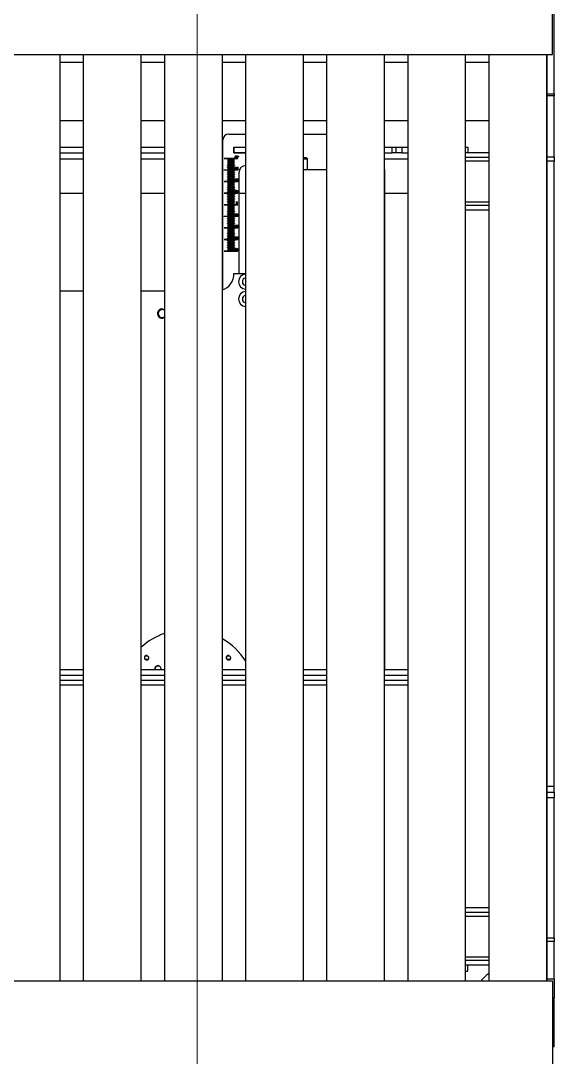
# Model space of a CAD drawing. Header units: millimetres. Extents: x -187347 to 135007, y -6415 to 292048.
# Drawn here: x -51092 to -50632, y 27047 to 27942 of the extents above; entities that cross this region are included whole.
import ezdxf

# ---------------------------------------------------------------- set-up
doc = ezdxf.new("R2010")
doc.units = ezdxf.units.MM
doc.header["$LTSCALE"] = 100
doc.linetypes.add('Z_LINE-CNTR', pattern=[17, 12, -2, 1, -2])
doc.layers.get('0').update_dxf_attribs({"lineweight": 18})
doc.layers.add('Layout CAT2', color=6, linetype='Continuous')
doc.layers.add('S-GRID', color=7, linetype='Continuous', lineweight=5)

# ---------------------------------------------------------------- blocks, each defined once
blk = doc.blocks.new('643h346h634')
at = {"color": 0}
for p, q in [((18129.75, -876.4), (18129.75, -801.4)), ((18131.25, -910.47), (18131.25, -824.92)), ((17609.75, -876.4), (17679.75, -876.4)), ((17679.75, -876.4), (17749.75, -876.4)), ((17704.75, -1676.4), (17704.75, -876.4)), ((17724.75, -876.4), (17724.75, -1676.4)), ((17749.75, -876.4), (17819.75, -876.4)), ((17774.75, -1676.4), (17774.75, -876.4)), ((17794.75, -876.4), (17794.75, -1676.4)), ((17819.75, -876.4), (17889.75, -876.4)), ((17844.75, -1676.4), (17844.75, -876.4)), ((17864.75, -876.4), (17864.75, -1676.4)), ((17889.75, -876.4), (17959.75, -876.4)), ((17914.75, -1676.4), (17914.75, -876.4)), ((17934.75, -876.4), (17934.75, -1676.4)), ((17959.75, -876.4), (18029.75, -876.4)), ((17984.75, -1676.4), (17984.75, -876.4)), ((18004.75, -876.4), (18004.75, -1676.4)), ((18029.75, -876.4), (18099.75, -876.4)), ((18054.75, -1676.4), (18054.75, -876.4)), ((18074.75, -876.4), (18074.75, -1676.4)), ((18099.75, -876.4), (18129.75, -876.4)), ((18124.75, -1676.4), (18124.75, -876.4)), ((18125.25, -910.47), (18125.25, -876.4)), ((17724.74, -883.4), (17704.74, -883.4)), ((17794.75, -883.4), (17774.74, -883.4)), ((17864.74, -883.4), (17844.73, -883.4)), ((17934.74, -883.4), (17914.75, -883.4)), ((18004.74, -883.4), (17984.74, -883.4)), ((18074.75, -883.4), (18054.74, -883.4)), ((18124.75, -878.4), (18125.25, -878.4)), ((18125.25, -912.07), (18125.25, -910.47)), ((18125.25, -910.47), (18131.25, -910.47)), ((18125.25, -964.94), (18125.25, -912.07)), ((18131.25, -912.07), (18125.25, -912.07)), ((18131.25, -910.47), (18131.25, -912.07)), ((18131.25, -964.94), (18131.25, -912.07)), ((17704.74, -933.4), (17724.74, -933.4)), ((17774.74, -933.4), (17794.75, -933.4)), ((17844.73, -933.4), (17864.74, -933.4)), ((17914.75, -933.4), (17934.74, -933.4)), ((17984.74, -933.4), (18004.74, -933.4)), ((18054.74, -933.4), (18074.75, -933.4)), ((18125.25, -938.4), (18124.75, -938.4)), ((17850.25, -945.2), (17864.75, -945.2)), ((17914.75, -945.2), (17934.75, -945.2)), ((18125.25, -948.4), (18124.75, -948.4)), ((17704.74, -956.45), (17724.74, -956.45)), ((17774.74, -956.45), (17794.74, -956.45)), ((17844.75, -956.45), (17845.25, -956.45)), ((17845.25, -1079.66), (17845.25, -950.2)), ((17854.7, -961.5), (17854.7, -956.4)), ((17854.7, -956.4), (17864.75, -956.4)), ((17854.7, -956.45), (17854.75, -956.45)), ((17854.75, -956.45), (17864.75, -956.45)), ((17854.75, -956.45), (17854.75, -961.45)), ((17934.7, -956.4), (17934.7, -961.5)), ((17934.75, -956.4), (17934.7, -956.4)), ((17934.7, -956.45), (17934.75, -956.45)), ((17934.75, -956.45), (17934.75, -961.45)), ((17984.75, -956.45), (17991.33, -956.45)), ((17991.33, -956.45), (17994.75, -956.45)), ((17991.33, -961.45), (17991.33, -956.45)), ((17994.75, -956.45), (17999.75, -956.45)), ((17994.75, -961.45), (17994.75, -956.45)), ((17999.75, -956.45), (18004.75, -956.45)), ((17999.75, -956.45), (17999.75, -961.45)), ((18054.75, -956.45), (18056.75, -956.45)), ((18056.75, -956.45), (18056.75, -961.45)), ((17704.74, -961.45), (17724.74, -961.45)), ((17704.75, -966.45), (17724.75, -966.45)), ((17774.74, -961.45), (17794.74, -961.45)), ((17774.74, -966.45), (17794.74, -966.45)), ((17844.74, -966.45), (17845.25, -966.45)), ((17845.25, -961.45), (17844.75, -961.45)), ((17846.25, -966.2), (17858.25, -966.2)), ((17846.25, -966.3), (17846.25, -966.2)), ((17858.25, -966.3), (17846.25, -966.3)), ((17854.7, -961.45), (17854.75, -961.45)), ((17864.75, -961.5), (17854.7, -961.5)), ((17854.75, -961.45), (17864.75, -961.45)), ((17858.25, -966.2), (17858.25, -966.3)), ((17917.25, -965.7), (17914.75, -965.7)), ((17918.25, -966.7), (17917.25, -965.7)), ((17934.75, -961.45), (17934.7, -961.45)), ((17934.7, -961.5), (17934.75, -961.5)), ((17984.74, -966.45), (18004.74, -966.45)), ((17984.75, -961.45), (17991.33, -961.45)), ((17994.75, -961.45), (17991.33, -961.45)), ((17999.75, -961.45), (17994.75, -961.45)), ((17999.75, -961.45), (18004.75, -961.45)), ((18056.75, -961.45), (18054.75, -961.45)), ((18074.75, -965.45), (18054.75, -965.45)), ((18074.75, -961.45), (18056.75, -961.45)), ((18125.25, -968.47), (18125.25, -964.94)), ((18125.25, -964.94), (18131.25, -964.94)), ((18131.25, -964.94), (18131.25, -968.47)), ((17849.25, -967.3), (17849.25, -967.2)), ((17849.25, -967.2), (17855.25, -967.2)), ((17855.25, -967.3), (17849.25, -967.3)), ((17849.25, -968.3), (17849.25, -968.2)), ((17849.25, -968.2), (17855.25, -968.2)), ((17855.25, -968.3), (17849.25, -968.3)), ((17849.25, -969.3), (17849.25, -969.2)), ((17849.25, -969.2), (17855.25, -969.2)), ((17855.25, -969.3), (17849.25, -969.3)), ((17849.25, -970.3), (17849.25, -970.2)), ((17849.25, -970.2), (17855.25, -970.2)), ((17855.25, -970.3), (17849.25, -970.3)), ((17849.25, -971.3), (17849.25, -971.2)), ((17849.25, -971.2), (17855.25, -971.2)), ((17855.25, -971.3), (17849.25, -971.3)), ((17849.25, -972.3), (17849.25, -972.2)), ((17849.25, -972.2), (17855.25, -972.2)), ((17855.25, -972.3), (17849.25, -972.3)), ((17849.25, -973.2), (17855.25, -973.2)), ((17849.25, -973.3), (17849.25, -973.2)), ((17855.25, -973.3), (17849.25, -973.3)), ((17849.25, -974.3), (17849.25, -974.2)), ((17849.25, -974.2), (17855.25, -974.2)), ((17855.25, -974.3), (17849.25, -974.3)), ((17849.25, -975.2), (17855.25, -975.2)), ((17849.25, -975.3), (17849.25, -975.2)), ((17855.25, -975.3), (17849.25, -975.3)), ((17855.25, -967.2), (17855.25, -967.3)), ((17855.25, -968.2), (17855.25, -968.3)), ((17855.25, -969.2), (17855.25, -969.3)), ((17855.25, -970.2), (17855.25, -970.3)), ((17855.25, -971.2), (17855.25, -971.3)), ((17855.25, -972.2), (17855.25, -972.3)), ((17855.25, -973.2), (17855.25, -973.3)), ((17855.25, -974.2), (17855.25, -974.3)), ((17855.25, -975.2), (17855.25, -975.3)), ((17914.75, -966.7), (17918.25, -966.7)), ((17918.25, -975.71), (17918.25, -966.7)), ((18054.75, -968.45), (18074.75, -968.45)), ((18125.25, -1508.4), (18125.25, -968.47)), ((18131.25, -968.47), (18125.25, -968.47)), ((18131.25, -1508.4), (18131.25, -968.47)), ((17846.25, -976.3), (17846.25, -976.2)), ((17846.25, -976.2), (17858.25, -976.2)), ((17858.25, -976.3), (17846.25, -976.3)), ((17849.25, -976.2), (17849.25, -976.3)), ((17849.25, -977.2), (17855.25, -977.2)), ((17849.25, -977.3), (17849.25, -977.2)), ((17855.25, -977.3), (17849.25, -977.3)), ((17849.25, -978.3), (17849.25, -978.2)), ((17849.25, -978.2), (17855.25, -978.2)), ((17855.25, -978.3), (17849.25, -978.3)), ((17849.25, -979.3), (17849.25, -979.2)), ((17849.25, -979.2), (17855.25, -979.2)), ((17855.25, -979.3), (17849.25, -979.3)), ((17849.25, -980.3), (17849.25, -980.2)), ((17849.25, -980.2), (17855.25, -980.2)), ((17855.25, -980.3), (17849.25, -980.3)), ((17849.25, -981.3), (17849.25, -981.2)), ((17849.25, -981.2), (17855.25, -981.2)), ((17855.25, -981.3), (17849.25, -981.3)), ((17849.25, -982.3), (17849.25, -982.2)), ((17849.25, -982.2), (17855.25, -982.2)), ((17855.25, -982.3), (17849.25, -982.3)), ((17849.25, -983.3), (17849.25, -983.2)), ((17849.25, -983.2), (17855.25, -983.2)), ((17855.25, -983.3), (17849.25, -983.3)), ((17849.25, -984.3), (17849.25, -984.2)), ((17849.25, -984.2), (17855.25, -984.2)), ((17855.25, -984.3), (17849.25, -984.3)), ((17855.25, -976.3), (17855.25, -976.2)), ((17855.25, -977.2), (17855.25, -977.3)), ((17855.25, -978.2), (17855.25, -978.3)), ((17855.25, -979.2), (17855.25, -979.3)), ((17855.25, -980.2), (17855.25, -980.3)), ((17855.25, -981.2), (17855.25, -981.3)), ((17855.25, -982.2), (17855.25, -982.3)), ((17855.25, -983.2), (17855.25, -983.3)), ((17855.25, -984.2), (17855.25, -984.3)), ((17858.25, -976.2), (17858.25, -976.3)), ((17859.25, -1065.7), (17859.25, -978.2)), ((17914.75, -975.7), (17934.75, -975.7)), ((17984.75, -975.7), (17984.75, -1407.75)), ((17846.25, -986.2), (17858.25, -986.2)), ((17846.25, -986.3), (17846.25, -986.2)), ((17858.25, -986.3), (17846.25, -986.3)), ((17849.25, -985.3), (17849.25, -985.2)), ((17849.25, -985.2), (17855.25, -985.2)), ((17855.25, -985.3), (17849.25, -985.3)), ((17849.25, -986.2), (17849.25, -986.3)), ((17849.25, -987.3), (17849.25, -987.2)), ((17849.25, -987.2), (17855.25, -987.2)), ((17855.25, -987.3), (17849.25, -987.3)), ((17849.25, -988.3), (17849.25, -988.2)), ((17849.25, -988.2), (17855.25, -988.2)), ((17855.25, -988.3), (17849.25, -988.3)), ((17849.25, -989.3), (17849.25, -989.2)), ((17849.25, -989.2), (17855.25, -989.2)), ((17855.25, -989.3), (17849.25, -989.3)), ((17849.25, -990.2), (17855.25, -990.2)), ((17849.25, -990.3), (17849.25, -990.2)), ((17855.25, -990.3), (17849.25, -990.3)), ((17849.25, -991.3), (17849.25, -991.2)), ((17849.25, -991.2), (17855.25, -991.2)), ((17855.25, -991.3), (17849.25, -991.3)), ((17849.25, -992.2), (17855.25, -992.2)), ((17849.25, -992.3), (17849.25, -992.2)), ((17855.25, -992.3), (17849.25, -992.3)), ((17849.25, -993.3), (17849.25, -993.2)), ((17849.25, -993.2), (17855.25, -993.2)), ((17855.25, -993.3), (17849.25, -993.3)), ((17855.25, -985.2), (17855.25, -985.3)), ((17855.25, -986.3), (17855.25, -986.2)), ((17855.25, -987.2), (17855.25, -987.3)), ((17855.25, -988.2), (17855.25, -988.3)), ((17855.25, -989.2), (17855.25, -989.3)), ((17855.25, -990.2), (17855.25, -990.3)), ((17855.25, -991.2), (17855.25, -991.3)), ((17855.25, -992.2), (17855.25, -992.3)), ((17855.25, -993.2), (17855.25, -993.3)), ((17858.25, -986.2), (17858.25, -986.3)), ((17724.74, -996.45), (17704.74, -996.45)), ((17794.74, -996.45), (17774.74, -996.45)), ((17845.25, -996.45), (17844.74, -996.45)), ((17846.25, -996.3), (17846.25, -996.2)), ((17846.25, -996.2), (17858.25, -996.2)), ((17858.25, -996.3), (17846.25, -996.3)), ((17849.25, -994.2), (17855.25, -994.2)), ((17849.25, -994.3), (17849.25, -994.2)), ((17855.25, -994.3), (17849.25, -994.3)), ((17849.25, -995.3), (17849.25, -995.2)), ((17849.25, -995.2), (17855.25, -995.2)), ((17855.25, -995.3), (17849.25, -995.3)), ((17849.25, -996.2), (17849.25, -996.3)), ((17849.25, -997.2), (17855.25, -997.2)), ((17849.25, -997.3), (17849.25, -997.2)), ((17855.25, -997.3), (17849.25, -997.3)), ((17849.25, -998.3), (17849.25, -998.2)), ((17849.25, -998.2), (17855.25, -998.2)), ((17855.25, -998.3), (17849.25, -998.3)), ((17849.25, -999.2), (17855.25, -999.2)), ((17849.25, -999.3), (17849.25, -999.2)), ((17855.25, -999.3), (17849.25, -999.3)), ((17849.25, -1000.2), (17855.25, -1000.2)), ((17849.25, -1000.3), (17849.25, -1000.2)), ((17855.25, -1000.3), (17849.25, -1000.3)), ((17849.25, -1001.3), (17849.25, -1001.2)), ((17849.25, -1001.2), (17855.25, -1001.2)), ((17855.25, -1001.3), (17849.25, -1001.3)), ((17849.25, -1002.3), (17849.25, -1002.2)), ((17849.25, -1002.2), (17855.25, -1002.2)), ((17855.25, -1002.3), (17849.25, -1002.3)), ((17855.25, -994.2), (17855.25, -994.3)), ((17855.25, -995.2), (17855.25, -995.3)), ((17855.25, -996.3), (17855.25, -996.2)), ((17855.25, -997.2), (17855.25, -997.3)), ((17855.25, -998.2), (17855.25, -998.3)), ((17855.25, -999.2), (17855.25, -999.3)), ((17855.25, -1000.2), (17855.25, -1000.3)), ((17855.25, -1001.2), (17855.25, -1001.3)), ((17855.25, -1002.2), (17855.25, -1002.3)), ((17858.25, -996.2), (17858.25, -996.3)), ((17864.74, -996.45), (17859.24, -996.45)), ((18004.74, -996.45), (17984.74, -996.45)), ((17846.25, -1006.3), (17846.25, -1006.2)), ((17846.25, -1006.2), (17858.25, -1006.2)), ((17858.25, -1006.3), (17846.25, -1006.3)), ((17849.25, -1003.3), (17849.25, -1003.2)), ((17849.25, -1003.2), (17855.25, -1003.2)), ((17855.25, -1003.3), (17849.25, -1003.3)), ((17849.25, -1004.3), (17849.25, -1004.2)), ((17849.25, -1004.2), (17855.25, -1004.2)), ((17855.25, -1004.3), (17849.25, -1004.3)), ((17849.25, -1005.3), (17849.25, -1005.2)), ((17849.25, -1005.2), (17855.25, -1005.2)), ((17855.25, -1005.3), (17849.25, -1005.3)), ((17849.25, -1006.2), (17849.25, -1006.3)), ((17849.25, -1007.2), (17855.25, -1007.2)), ((17849.25, -1007.3), (17849.25, -1007.2)), ((17855.25, -1007.3), (17849.25, -1007.3)), ((17849.25, -1008.3), (17849.25, -1008.2)), ((17849.25, -1008.2), (17855.25, -1008.2)), ((17855.25, -1008.3), (17849.25, -1008.3)), ((17849.25, -1009.3), (17849.25, -1009.2)), ((17849.25, -1009.2), (17855.25, -1009.2)), ((17855.25, -1009.3), (17849.25, -1009.3)), ((17849.25, -1010.3), (17849.25, -1010.2)), ((17849.25, -1010.2), (17855.25, -1010.2)), ((17855.25, -1010.3), (17849.25, -1010.3)), ((17849.25, -1011.2), (17855.25, -1011.2)), ((17849.25, -1011.3), (17849.25, -1011.2)), ((17855.25, -1011.3), (17849.25, -1011.3)), ((17855.25, -1003.2), (17855.25, -1003.3)), ((17855.25, -1004.2), (17855.25, -1004.3)), ((17855.25, -1005.2), (17855.25, -1005.3)), ((17855.25, -1006.3), (17855.25, -1006.2)), ((17855.25, -1007.2), (17855.25, -1007.3)), ((17855.25, -1008.2), (17855.25, -1008.3)), ((17855.25, -1009.2), (17855.25, -1009.3)), ((17855.25, -1010.2), (17855.25, -1010.3)), ((17855.25, -1011.2), (17855.25, -1011.3)), ((17858.25, -1006.2), (17858.25, -1006.3)), ((18074.75, -1003.95), (18054.75, -1003.95)), ((18074.75, -1006.95), (18054.75, -1006.95)), ((18074.75, -1010.95), (18054.75, -1010.95)), ((17846.25, -1016.3), (17846.25, -1016.2)), ((17846.25, -1016.2), (17858.25, -1016.2)), ((17858.25, -1016.3), (17846.25, -1016.3)), ((17849.25, -1012.2), (17855.25, -1012.2)), ((17849.25, -1012.3), (17849.25, -1012.2)), ((17855.25, -1012.3), (17849.25, -1012.3)), ((17849.25, -1013.2), (17855.25, -1013.2)), ((17849.25, -1013.3), (17849.25, -1013.2)), ((17855.25, -1013.3), (17849.25, -1013.3)), ((17849.25, -1014.3), (17849.25, -1014.2)), ((17849.25, -1014.2), (17855.25, -1014.2)), ((17855.25, -1014.3), (17849.25, -1014.3)), ((17849.25, -1015.3), (17849.25, -1015.2)), ((17849.25, -1015.2), (17855.25, -1015.2)), ((17855.25, -1015.3), (17849.25, -1015.3)), ((17849.25, -1016.2), (17849.25, -1016.3)), ((17849.25, -1017.2), (17855.25, -1017.2)), ((17849.25, -1017.3), (17849.25, -1017.2)), ((17855.25, -1017.3), (17849.25, -1017.3)), ((17849.25, -1018.3), (17849.25, -1018.2)), ((17849.25, -1018.2), (17855.25, -1018.2)), ((17855.25, -1018.3), (17849.25, -1018.3)), ((17849.25, -1019.2), (17855.25, -1019.2)), ((17849.25, -1019.3), (17849.25, -1019.2)), ((17855.25, -1019.3), (17849.25, -1019.3)), ((17849.25, -1020.2), (17855.25, -1020.2)), ((17849.25, -1020.3), (17849.25, -1020.2)), ((17855.25, -1020.3), (17849.25, -1020.3)), ((17855.25, -1012.2), (17855.25, -1012.3)), ((17855.25, -1013.2), (17855.25, -1013.3)), ((17855.25, -1014.2), (17855.25, -1014.3)), ((17855.25, -1015.2), (17855.25, -1015.3)), ((17855.25, -1016.3), (17855.25, -1016.2)), ((17855.25, -1017.2), (17855.25, -1017.3)), ((17855.25, -1018.2), (17855.25, -1018.3)), ((17855.25, -1019.2), (17855.25, -1019.3)), ((17855.25, -1020.2), (17855.25, -1020.3)), ((17858.25, -1016.2), (17858.25, -1016.3)), ((17846.25, -1026.3), (17846.25, -1026.2)), ((17846.25, -1026.2), (17858.25, -1026.2)), ((17858.25, -1026.3), (17846.25, -1026.3)), ((17849.25, -1021.3), (17849.25, -1021.2)), ((17849.25, -1021.2), (17855.25, -1021.2)), ((17855.25, -1021.3), (17849.25, -1021.3)), ((17849.25, -1022.3), (17849.25, -1022.2)), ((17849.25, -1022.2), (17855.25, -1022.2)), ((17855.25, -1022.3), (17849.25, -1022.3)), ((17849.25, -1023.3), (17849.25, -1023.2)), ((17849.25, -1023.2), (17855.25, -1023.2)), ((17855.25, -1023.3), (17849.25, -1023.3)), ((17849.25, -1024.3), (17849.25, -1024.2)), ((17849.25, -1024.2), (17855.25, -1024.2)), ((17855.25, -1024.3), (17849.25, -1024.3)), ((17849.25, -1025.3), (17849.25, -1025.2)), ((17849.25, -1025.2), (17855.25, -1025.2)), ((17855.25, -1025.3), (17849.25, -1025.3)), ((17849.25, -1026.2), (17849.25, -1026.3)), ((17849.25, -1027.2), (17855.25, -1027.2)), ((17849.25, -1027.3), (17849.25, -1027.2)), ((17855.25, -1027.3), (17849.25, -1027.3)), ((17849.25, -1028.3), (17849.25, -1028.2)), ((17849.25, -1028.2), (17855.25, -1028.2)), ((17855.25, -1028.3), (17849.25, -1028.3)), ((17849.25, -1029.3), (17849.25, -1029.2)), ((17849.25, -1029.2), (17855.25, -1029.2)), ((17855.25, -1029.3), (17849.25, -1029.3)), ((17855.25, -1021.2), (17855.25, -1021.3)), ((17855.25, -1022.2), (17855.25, -1022.3)), ((17855.25, -1023.2), (17855.25, -1023.3)), ((17855.25, -1024.2), (17855.25, -1024.3)), ((17855.25, -1025.2), (17855.25, -1025.3)), ((17855.25, -1026.3), (17855.25, -1026.2)), ((17855.25, -1027.2), (17855.25, -1027.3)), ((17855.25, -1028.2), (17855.25, -1028.3)), ((17855.25, -1029.2), (17855.25, -1029.3)), ((17858.25, -1026.2), (17858.25, -1026.3)), ((17846.25, -1036.3), (17846.25, -1036.2)), ((17846.25, -1036.2), (17858.25, -1036.2)), ((17858.25, -1036.3), (17846.25, -1036.3)), ((17849.25, -1030.3), (17849.25, -1030.2)), ((17849.25, -1030.2), (17855.25, -1030.2)), ((17855.25, -1030.3), (17849.25, -1030.3)), ((17849.25, -1031.3), (17849.25, -1031.2)), ((17849.25, -1031.2), (17855.25, -1031.2)), ((17855.25, -1031.3), (17849.25, -1031.3)), ((17849.25, -1032.3), (17849.25, -1032.2)), ((17849.25, -1032.2), (17855.25, -1032.2)), ((17855.25, -1032.3), (17849.25, -1032.3)), ((17849.25, -1033.3), (17849.25, -1033.2)), ((17849.25, -1033.2), (17855.25, -1033.2)), ((17855.25, -1033.3), (17849.25, -1033.3)), ((17849.25, -1034.3), (17849.25, -1034.2)), ((17849.25, -1034.2), (17855.25, -1034.2)), ((17855.25, -1034.3), (17849.25, -1034.3)), ((17849.25, -1035.3), (17849.25, -1035.2)), ((17849.25, -1035.2), (17855.25, -1035.2)), ((17855.25, -1035.3), (17849.25, -1035.3)), ((17849.25, -1036.2), (17849.25, -1036.3)), ((17849.25, -1037.3), (17849.25, -1037.2)), ((17849.25, -1037.2), (17855.25, -1037.2)), ((17855.25, -1037.3), (17849.25, -1037.3)), ((17849.25, -1038.2), (17855.25, -1038.2)), ((17849.25, -1038.3), (17849.25, -1038.2)), ((17855.25, -1030.2), (17855.25, -1030.3)), ((17855.25, -1031.2), (17855.25, -1031.3)), ((17855.25, -1032.2), (17855.25, -1032.3)), ((17855.25, -1033.2), (17855.25, -1033.3)), ((17855.25, -1034.2), (17855.25, -1034.3)), ((17855.25, -1035.2), (17855.25, -1035.3)), ((17855.25, -1036.3), (17855.25, -1036.2)), ((17855.25, -1037.2), (17855.25, -1037.3)), ((17855.25, -1038.2), (17855.25, -1038.3)), ((17858.25, -1036.2), (17858.25, -1036.3)), ((17846.25, -1046.3), (17846.25, -1046.2)), ((17846.25, -1046.2), (17858.25, -1046.2)), ((17858.25, -1046.3), (17846.25, -1046.3)), ((17855.25, -1038.3), (17849.25, -1038.3)), ((17849.25, -1039.2), (17855.25, -1039.2)), ((17849.25, -1039.3), (17849.25, -1039.2)), ((17855.25, -1039.3), (17849.25, -1039.3)), ((17849.25, -1040.2), (17855.25, -1040.2)), ((17849.25, -1040.3), (17849.25, -1040.2)), ((17855.25, -1040.3), (17849.25, -1040.3)), ((17849.25, -1041.3), (17849.25, -1041.2)), ((17849.25, -1041.2), (17855.25, -1041.2)), ((17855.25, -1041.3), (17849.25, -1041.3)), ((17849.25, -1042.3), (17849.25, -1042.2)), ((17849.25, -1042.2), (17855.25, -1042.2)), ((17855.25, -1042.3), (17849.25, -1042.3)), ((17849.25, -1043.3), (17849.25, -1043.2)), ((17849.25, -1043.2), (17855.25, -1043.2)), ((17855.25, -1043.3), (17849.25, -1043.3)), ((17849.25, -1044.3), (17849.25, -1044.2)), ((17849.25, -1044.2), (17855.25, -1044.2)), ((17855.25, -1044.3), (17849.25, -1044.3)), ((17849.25, -1045.3), (17849.25, -1045.2)), ((17849.25, -1045.2), (17855.25, -1045.2)), ((17855.25, -1045.3), (17849.25, -1045.3)), ((17849.25, -1046.2), (17849.25, -1046.3)), ((17855.25, -1039.2), (17855.25, -1039.3)), ((17855.25, -1040.2), (17855.25, -1040.3)), ((17855.25, -1041.2), (17855.25, -1041.3)), ((17855.25, -1042.2), (17855.25, -1042.3)), ((17855.25, -1043.2), (17855.25, -1043.3)), ((17855.25, -1044.2), (17855.25, -1044.3)), ((17855.25, -1045.2), (17855.25, -1045.3)), ((17855.25, -1046.3), (17855.25, -1046.2)), ((17858.25, -1046.2), (17858.25, -1046.3)), ((17854.75, -1065.7), (17864.75, -1065.7)), ((17704.74, -1080.7), (17724.75, -1080.7)), ((17774.74, -1080.7), (17794.75, -1080.7)), ((17724.75, -1407.75), (17704.75, -1407.75)), ((17724.75, -1412.75), (17704.75, -1412.75)), ((17794.75, -1407.75), (17774.75, -1407.75)), ((17794.75, -1412.75), (17774.75, -1412.75)), ((17864.74, -1407.75), (17844.75, -1407.75)), ((17864.74, -1412.75), (17844.75, -1412.75)), ((17934.75, -1407.75), (17914.74, -1407.75)), ((17934.75, -1412.75), (17914.74, -1412.75)), ((18004.74, -1407.75), (17984.74, -1407.75)), ((18004.74, -1412.75), (17984.74, -1412.75)), ((17704.75, -1416.75), (17724.75, -1416.75)), ((17704.75, -1420.78), (17724.75, -1420.78)), ((17774.75, -1416.75), (17794.75, -1416.75)), ((17774.75, -1420.78), (17794.75, -1420.78)), ((17844.75, -1416.75), (17864.74, -1416.75)), ((17844.75, -1420.78), (17864.75, -1420.78)), ((17914.74, -1416.75), (17934.74, -1416.75)), ((17914.75, -1420.78), (17934.74, -1420.78)), ((17984.75, -1416.75), (18004.75, -1416.75)), ((17984.75, -1420.78), (18004.74, -1420.78)), ((18125.25, -1513.4), (18125.25, -1508.4)), ((18125.25, -1508.4), (18131.25, -1508.4)), ((18131.25, -1513.4), (18131.25, -1508.4)), ((18125.25, -1518.4), (18125.25, -1513.4)), ((18125.25, -1513.4), (18131.25, -1513.4)), ((18125.25, -1639.4), (18125.25, -1518.4)), ((18131.25, -1518.4), (18125.25, -1518.4)), ((18131.25, -1513.4), (18131.25, -1518.4)), ((18131.25, -1639.4), (18131.25, -1518.4)), ((18074.75, -1613.45), (18054.75, -1613.45)), ((18074.75, -1617.45), (18054.75, -1617.45)), ((18054.75, -1620.45), (18074.75, -1620.45)), ((18125.25, -1642.4), (18125.25, -1639.4)), ((18125.25, -1639.4), (18131.25, -1639.4)), ((18125.25, -1674.68), (18125.25, -1642.4)), ((18131.25, -1642.4), (18125.25, -1642.4)), ((18131.25, -1639.4), (18131.25, -1642.4)), ((18131.25, -1674.68), (18131.25, -1642.4)), ((18074.75, -1655.95), (18054.75, -1655.95)), ((18074.75, -1658.95), (18054.75, -1658.95)), ((18056.75, -1662.95), (18054.75, -1662.95)), ((18056.75, -1667.95), (18056.75, -1662.95)), ((18074.75, -1662.95), (18056.75, -1662.95)), ((18054.75, -1667.95), (18056.75, -1667.95)), ((18125.25, -1671.4), (18124.75, -1671.41)), ((18125.25, -1672), (18124.75, -1672.01)), ((17229.75, -1676.4), (18129.75, -1676.4)), ((18125.25, -1676.4), (18125.25, -1674.68)), ((18125.25, -1674.68), (18131.25, -1674.68)), ((18129.75, -1676.4), (18129.75, -1751.4)), ((18131.25, -1674.68), (18131.25, -1691.14)), ((18131.25, -1691.14), (18129.75, -1691.14)), ((18131.25, -1730.86), (18131.25, -1691.14)), ((18129.75, -1730.86), (18131.25, -1730.86)), ((18131.25, -1733.4), (18129.75, -1733.4)), ((18131.25, -1733.4), (18131.25, -1730.86))]:
    blk.add_line(p, q, dxfattribs=at)
for centre in [(17779.39, -1397.34), (17850.1, -1397.34)]:
    blk.add_circle(centre, 1.65, dxfattribs=at)
for centre, radius, start, end in [((17850.25, -950.2), 5, 90, 180), ((18118.25, -968.45), 7, 0, 21.78703), ((17865.25, -978.2), 6, 94.77844, 180), ((18118.25, -1003.95), 7, 338.21297, 0), ((17839.75, -1065.7), 15, 289.47234, 0), ((17865.25, -1072.7), 6.5, 94.41, 180), ((17865.25, -1072.7), 6.5, 180, 265.59), ((17865.25, -1072.7), 3.2, 98.98875, 180), ((17865.25, -1072.7), 3.2, 180, 261.01125), ((17865.25, -1087.7), 6.5, 94.41, 180), ((17865.25, -1087.7), 6.5, 180, 265.59), ((17865.25, -1087.7), 3.2, 98.98875, 180), ((17865.25, -1087.7), 3.2, 180, 261.01125), ((17792.75, -1100.2), 4, 75, 299.99859), ((17792.75, -1100.2), 3.4, 53.96625, 180), ((17792.75, -1100.2), 3.4, 180, 306.03375), ((17814.75, -1432.7), 59.75, 109.55813, 132.03), ((17814.75, -1432.7), 59.75, 33.19312, 59.30437), ((17779.39, -1397.34), 2, 75, 345), ((17850.1, -1397.34), 2, 75, 345), ((17789.29, -1407.24), 3, 75, 189.79641), ((17789.29, -1407.24), 2.6, 348.6825, 191.3175), ((18118.25, -1620.45), 7, 0, 21.78703), ((18118.25, -1655.95), 7, 338.21297, 0), ((18099.25, -1701.4), 40, 127.76625, 141.31687)]:
    blk.add_arc(centre, radius, start, end, dxfattribs=at)
for points, knots in [([(17856.23, -965.84), (17856.16, -965.8), (17856.1, -965.74), (17856, -965.57), (17855.96, -965.47), (17855.9, -965.24), (17855.89, -965.08), (17855.89, -964.65), (17855.91, -964.46), (17855.96, -964.32)], [0, 0, 0, 0, 0.238372, 0.238372, 0.476745, 0.476745, 0.716106, 0.716106, 1, 1, 1, 1]), ([(17856.23, -964.23), (17856.16, -964.34), (17856.12, -964.56), (17856.12, -965.21), (17856.16, -965.43), (17856.23, -965.54)], [0, 0, 0, 0, 0.498831, 0.498831, 1, 1, 1, 1]), ([(17856.16, -963.98), (17856.25, -963.9), (17856.36, -963.86), (17856.67, -963.86), (17856.81, -963.93), (17856.91, -964.07)], [0, 0, 0, 0, 0.431373, 0.431373, 1, 1, 1, 1]), ([(17856.74, -965.56), (17856.82, -965.44), (17856.86, -965.21), (17856.86, -964.56), (17856.83, -964.34), (17856.68, -964.12), (17856.6, -964.07), (17856.39, -964.07), (17856.3, -964.12), (17856.23, -964.23)], [0, 0, 0, 0, 0.248764, 0.248764, 0.497916, 0.497916, 0.748389, 0.748389, 1, 1, 1, 1]), ([(17856.23, -965.54), (17856.3, -965.65), (17856.39, -965.7), (17856.6, -965.7), (17856.68, -965.65), (17856.74, -965.56)], [0, 0, 0, 0, 0.504505, 0.504505, 1, 1, 1, 1]), ([(17856.83, -965.79), (17856.74, -965.87), (17856.63, -965.91), (17856.39, -965.91), (17856.31, -965.88), (17856.23, -965.84)], [0, 0, 0, 0, 0.574899, 0.574899, 1, 1, 1, 1]), ([(17856.91, -964.07), (17857.03, -964.24), (17857.09, -964.51), (17857.09, -965.12), (17857.07, -965.31), (17856.98, -965.6), (17856.92, -965.71), (17856.83, -965.79)], [0, 0, 0, 0, 0.443101, 0.443101, 0.722001, 0.722001, 1, 1, 1, 1]), ([(17856.27, -975.84), (17856.2, -975.8), (17856.13, -975.74), (17856.04, -975.57), (17856, -975.47), (17855.94, -975.24), (17855.93, -975.08), (17855.93, -974.65), (17855.95, -974.46), (17855.99, -974.32)], [0, 0, 0, 0, 0.238372, 0.238372, 0.476745, 0.476745, 0.716106, 0.716106, 1, 1, 1, 1]), ([(17856.27, -974.23), (17856.2, -974.34), (17856.16, -974.56), (17856.16, -975.21), (17856.2, -975.43), (17856.27, -975.54)], [0, 0, 0, 0, 0.498831, 0.498831, 1, 1, 1, 1]), ([(17856.19, -973.98), (17856.28, -973.9), (17856.4, -973.86), (17856.71, -973.86), (17856.85, -973.93), (17856.95, -974.07)], [0, 0, 0, 0, 0.431373, 0.431373, 1, 1, 1, 1]), ([(17856.78, -975.56), (17856.86, -975.44), (17856.9, -975.21), (17856.9, -974.56), (17856.86, -974.34), (17856.72, -974.12), (17856.63, -974.07), (17856.43, -974.07), (17856.34, -974.12), (17856.27, -974.23)], [0, 0, 0, 0, 0.248764, 0.248764, 0.497916, 0.497916, 0.748389, 0.748389, 1, 1, 1, 1]), ([(17856.27, -975.54), (17856.34, -975.65), (17856.43, -975.7), (17856.64, -975.7), (17856.72, -975.65), (17856.78, -975.56)], [0, 0, 0, 0, 0.504505, 0.504505, 1, 1, 1, 1]), ([(17856.95, -974.07), (17857.07, -974.24), (17857.13, -974.51), (17857.13, -975.12), (17857.11, -975.31), (17857.02, -975.6), (17856.95, -975.71), (17856.87, -975.79)], [0, 0, 0, 0, 0.443101, 0.443101, 0.722001, 0.722001, 1, 1, 1, 1]), ([(17857.7, -974.98), (17857.59, -974.95), (17857.51, -974.9), (17857.39, -974.73), (17857.36, -974.62), (17857.36, -974.31), (17857.42, -974.17), (17857.53, -974.04)], [0, 0, 0, 0, 0.297872, 0.297872, 0.595745, 0.595745, 1, 1, 1, 1]), ([(17857.51, -975.64), (17857.47, -975.56), (17857.45, -975.48), (17857.45, -975.3), (17857.47, -975.22), (17857.51, -975.15)], [0, 0, 0, 0, 0.512968, 0.512968, 1, 1, 1, 1]), ([(17857.53, -974.04), (17857.65, -973.92), (17857.8, -973.86), (17858.14, -973.86), (17858.28, -973.91), (17858.38, -974.02)], [0, 0, 0, 0, 0.525588, 0.525588, 1, 1, 1, 1]), ([(17858.21, -974.16), (17858.14, -974.1), (17858.07, -974.07), (17857.87, -974.07), (17857.78, -974.11), (17857.63, -974.27), (17857.6, -974.37), (17857.6, -974.6), (17857.63, -974.69), (17857.77, -974.84), (17857.85, -974.87), (17858, -974.87), (17858.06, -974.86), (17858.12, -974.84)], [0, 0, 0, 0, 0.165702, 0.165702, 0.3609, 0.3609, 0.554852, 0.554852, 0.739567, 0.739567, 0.924283, 0.924283, 1, 1, 1, 1]), ([(17857.8, -975.14), (17857.72, -975.19), (17857.68, -975.28), (17857.68, -975.48), (17857.71, -975.56), (17857.82, -975.67), (17857.89, -975.7), (17858.07, -975.7), (17858.14, -975.67), (17858.26, -975.55), (17858.3, -975.46), (17858.32, -975.34)], [0, 0, 0, 0, 0.240602, 0.240602, 0.43135, 0.43135, 0.622098, 0.622098, 0.811831, 0.811831, 1, 1, 1, 1]), ([(17858.54, -975.39), (17858.52, -975.55), (17858.45, -975.68), (17858.26, -975.86), (17858.13, -975.91), (17857.89, -975.91), (17857.79, -975.88), (17857.71, -975.84)], [0, 0, 0, 0, 0.371394, 0.371394, 0.742788, 0.742788, 1, 1, 1, 1]), ([(17858.09, -975.06), (17858.08, -975.06), (17858.07, -975.06), (17857.96, -975.06), (17857.87, -975.08), (17857.8, -975.14)], [0, 0, 0, 0, 0.089286, 0.089286, 1, 1, 1, 1]), ([(17856.25, -985.74), (17856.18, -985.7), (17856.12, -985.64), (17856.02, -985.47), (17855.98, -985.37), (17855.93, -985.14), (17855.91, -984.98), (17855.91, -984.55), (17855.93, -984.36), (17855.98, -984.22)], [0, 0, 0, 0, 0.238372, 0.238372, 0.476745, 0.476745, 0.716106, 0.716106, 1, 1, 1, 1]), ([(17856.25, -984.13), (17856.18, -984.24), (17856.15, -984.46), (17856.15, -985.11), (17856.18, -985.33), (17856.25, -985.44)], [0, 0, 0, 0, 0.498831, 0.498831, 1, 1, 1, 1]), ([(17856.18, -983.88), (17856.27, -983.8), (17856.38, -983.76), (17856.69, -983.76), (17856.83, -983.83), (17856.93, -983.97)], [0, 0, 0, 0, 0.431373, 0.431373, 1, 1, 1, 1]), ([(17856.77, -985.46), (17856.84, -985.34), (17856.88, -985.11), (17856.88, -984.46), (17856.85, -984.24), (17856.71, -984.02), (17856.62, -983.97), (17856.41, -983.97), (17856.32, -984.02), (17856.25, -984.13)], [0, 0, 0, 0, 0.248764, 0.248764, 0.497916, 0.497916, 0.748389, 0.748389, 1, 1, 1, 1]), ([(17856.87, -975.79), (17856.78, -975.87), (17856.66, -975.91), (17856.43, -975.91), (17856.34, -975.88), (17856.27, -975.84)], [0, 0, 0, 0, 0.574899, 0.574899, 1, 1, 1, 1]), ([(17856.93, -983.97), (17857.06, -984.14), (17857.12, -984.41), (17857.12, -985.02), (17857.09, -985.21), (17857, -985.5), (17856.94, -985.61), (17856.85, -985.69)], [0, 0, 0, 0, 0.443101, 0.443101, 0.722001, 0.722001, 1, 1, 1, 1]), ([(17858.55, -983.97), (17858.52, -984.06), (17858.47, -984.15), (17858.34, -984.32), (17858.24, -984.42), (17857.91, -984.72), (17857.77, -984.86), (17857.7, -984.96)], [0, 0, 0, 0, 0.28111, 0.28111, 0.562219, 0.562219, 1, 1, 1, 1]), ([(17856.25, -985.44), (17856.32, -985.55), (17856.41, -985.6), (17856.62, -985.6), (17856.7, -985.55), (17856.77, -985.46)], [0, 0, 0, 0, 0.504505, 0.504505, 1, 1, 1, 1]), ([(17856.85, -985.69), (17856.76, -985.77), (17856.65, -985.81), (17856.42, -985.81), (17856.33, -985.78), (17856.25, -985.74)], [0, 0, 0, 0, 0.574899, 0.574899, 1, 1, 1, 1]), ([(17858.36, -985.66), (17858.25, -985.76), (17858.11, -985.81), (17857.76, -985.81), (17857.62, -985.75), (17857.41, -985.54), (17857.36, -985.41), (17857.36, -985.17), (17857.38, -985.09), (17857.44, -984.94), (17857.49, -984.86), (17857.56, -984.77)], [0, 0, 0, 0, 0.246585, 0.246585, 0.495829, 0.495829, 0.745073, 0.745073, 0.872537, 0.872537, 1, 1, 1, 1]), ([(17857.7, -984.96), (17857.63, -985.07), (17857.6, -985.16), (17857.6, -985.35), (17857.63, -985.44), (17857.69, -985.5)], [0, 0, 0, 0, 0.486559, 0.486559, 1, 1, 1, 1]), ([(17857.69, -985.5), (17857.76, -985.57), (17857.84, -985.6), (17858.05, -985.6), (17858.14, -985.57), (17858.21, -985.5)], [0, 0, 0, 0, 0.484444, 0.484444, 1, 1, 1, 1]), ([(17856.28, -995.74), (17856.2, -995.7), (17856.13, -995.64), (17856.03, -995.47), (17855.99, -995.37), (17855.93, -995.14), (17855.91, -994.98), (17855.91, -994.55), (17855.94, -994.36), (17855.98, -994.22)], [0, 0, 0, 0, 0.238377, 0.238377, 0.476754, 0.476754, 0.716111, 0.716111, 1, 1, 1, 1]), ([(17856.28, -994.13), (17856.2, -994.24), (17856.16, -994.46), (17856.16, -995.11), (17856.2, -995.33), (17856.28, -995.44)], [0, 0, 0, 0, 0.498831, 0.498831, 1, 1, 1, 1]), ([(17856.2, -993.88), (17856.3, -993.8), (17856.42, -993.76), (17856.76, -993.76), (17856.91, -993.83), (17857.02, -993.97)], [0, 0, 0, 0, 0.431373, 0.431373, 1, 1, 1, 1]), ([(17856.84, -995.46), (17856.92, -995.34), (17856.96, -995.11), (17856.96, -994.46), (17856.93, -994.24), (17856.77, -994.02), (17856.68, -993.97), (17856.45, -993.97), (17856.36, -994.02), (17856.28, -994.13)], [0, 0, 0, 0, 0.248756, 0.248756, 0.497899, 0.497899, 0.74838, 0.74838, 1, 1, 1, 1]), ([(17856.28, -995.44), (17856.36, -995.55), (17856.45, -995.6), (17856.68, -995.6), (17856.77, -995.55), (17856.84, -995.46)], [0, 0, 0, 0, 0.504505, 0.504505, 1, 1, 1, 1]), ([(17856.93, -995.69), (17856.83, -995.77), (17856.71, -995.81), (17856.46, -995.81), (17856.36, -995.78), (17856.28, -995.74)], [0, 0, 0, 0, 0.574899, 0.574899, 1, 1, 1, 1]), ([(17857.02, -993.97), (17857.15, -994.14), (17857.22, -994.41), (17857.22, -995.02), (17857.19, -995.21), (17857.1, -995.5), (17857.02, -995.61), (17856.93, -995.69)], [0, 0, 0, 0, 0.443095, 0.443095, 0.721992, 0.721992, 1, 1, 1, 1]), ([(17856.67, -1004.32), (17856.62, -1004.46), (17856.6, -1004.65), (17856.6, -1005.08), (17856.61, -1005.24), (17856.67, -1005.47), (17856.71, -1005.57), (17856.82, -1005.74), (17856.88, -1005.8), (17856.97, -1005.84)], [0, 0, 0, 0, 0.283889, 0.283889, 0.523246, 0.523246, 0.761623, 0.761623, 1, 1, 1, 1]), ([(17856.96, -1004.23), (17856.89, -1004.34), (17856.85, -1004.56), (17856.85, -1005.21), (17856.89, -1005.43), (17856.96, -1005.54)], [0, 0, 0, 0, 0.498831, 0.498831, 1, 1, 1, 1]), ([(17857.7, -1004.07), (17857.59, -1003.93), (17857.44, -1003.86), (17857.1, -1003.86), (17856.98, -1003.9), (17856.88, -1003.98)], [0, 0, 0, 0, 0.568627, 0.568627, 1, 1, 1, 1]), ([(17857.52, -1005.56), (17857.6, -1005.44), (17857.65, -1005.21), (17857.65, -1004.56), (17857.61, -1004.34), (17857.45, -1004.12), (17857.36, -1004.07), (17857.13, -1004.07), (17857.04, -1004.12), (17856.96, -1004.23)], [0, 0, 0, 0, 0.248756, 0.248756, 0.497899, 0.497899, 0.74838, 0.74838, 1, 1, 1, 1]), ([(17856.96, -1005.54), (17857.04, -1005.65), (17857.14, -1005.7), (17857.36, -1005.7), (17857.45, -1005.65), (17857.52, -1005.56)], [0, 0, 0, 0, 0.504505, 0.504505, 1, 1, 1, 1]), ([(17856.97, -1005.84), (17857.05, -1005.88), (17857.14, -1005.91), (17857.39, -1005.91), (17857.51, -1005.87), (17857.61, -1005.79)], [0, 0, 0, 0, 0.425101, 0.425101, 1, 1, 1, 1]), ([(17857.61, -1005.79), (17857.71, -1005.71), (17857.78, -1005.6), (17857.88, -1005.31), (17857.9, -1005.12), (17857.9, -1004.51), (17857.83, -1004.24), (17857.7, -1004.07)], [0, 0, 0, 0, 0.278008, 0.278008, 0.556905, 0.556905, 1, 1, 1, 1]), ([(17856.28, -1015.94), (17856.2, -1015.9), (17856.13, -1015.84), (17856.03, -1015.67), (17855.99, -1015.57), (17855.93, -1015.34), (17855.91, -1015.18), (17855.91, -1014.75), (17855.94, -1014.56), (17855.98, -1014.42)], [0, 0, 0, 0, 0.238377, 0.238377, 0.476754, 0.476754, 0.716111, 0.716111, 1, 1, 1, 1]), ([(17856.28, -1014.33), (17856.2, -1014.44), (17856.16, -1014.66), (17856.16, -1015.31), (17856.2, -1015.53), (17856.28, -1015.64)], [0, 0, 0, 0, 0.498831, 0.498831, 1, 1, 1, 1]), ([(17856.2, -1014.08), (17856.3, -1014), (17856.42, -1013.96), (17856.76, -1013.96), (17856.91, -1014.03), (17857.02, -1014.17)], [0, 0, 0, 0, 0.431373, 0.431373, 1, 1, 1, 1]), ([(17856.84, -1015.66), (17856.92, -1015.54), (17856.96, -1015.31), (17856.96, -1014.66), (17856.93, -1014.44), (17856.77, -1014.22), (17856.68, -1014.17), (17856.45, -1014.17), (17856.36, -1014.22), (17856.28, -1014.33)], [0, 0, 0, 0, 0.248756, 0.248756, 0.497899, 0.497899, 0.74838, 0.74838, 1, 1, 1, 1]), ([(17856.28, -1015.64), (17856.36, -1015.75), (17856.45, -1015.8), (17856.68, -1015.8), (17856.77, -1015.75), (17856.84, -1015.66)], [0, 0, 0, 0, 0.504505, 0.504505, 1, 1, 1, 1]), ([(17856.93, -1015.89), (17856.83, -1015.97), (17856.71, -1016.01), (17856.46, -1016.01), (17856.36, -1015.98), (17856.28, -1015.94)], [0, 0, 0, 0, 0.574899, 0.574899, 1, 1, 1, 1]), ([(17857.02, -1014.17), (17857.15, -1014.34), (17857.22, -1014.61), (17857.22, -1015.22), (17857.19, -1015.41), (17857.1, -1015.7), (17857.02, -1015.81), (17856.93, -1015.89)], [0, 0, 0, 0, 0.443095, 0.443095, 0.721992, 0.721992, 1, 1, 1, 1]), ([(17856.25, -1025.89), (17856.18, -1025.85), (17856.12, -1025.79), (17856.02, -1025.62), (17855.98, -1025.52), (17855.93, -1025.29), (17855.91, -1025.13), (17855.91, -1024.7), (17855.93, -1024.51), (17855.98, -1024.37)], [0, 0, 0, 0, 0.238372, 0.238372, 0.476745, 0.476745, 0.716106, 0.716106, 1, 1, 1, 1]), ([(17856.25, -1024.28), (17856.18, -1024.39), (17856.15, -1024.61), (17856.15, -1025.26), (17856.18, -1025.48), (17856.25, -1025.59)], [0, 0, 0, 0, 0.498831, 0.498831, 1, 1, 1, 1]), ([(17856.18, -1024.03), (17856.27, -1023.95), (17856.38, -1023.91), (17856.69, -1023.91), (17856.83, -1023.98), (17856.93, -1024.12)], [0, 0, 0, 0, 0.431373, 0.431373, 1, 1, 1, 1]), ([(17856.77, -1025.61), (17856.84, -1025.49), (17856.88, -1025.26), (17856.88, -1024.61), (17856.85, -1024.39), (17856.71, -1024.17), (17856.62, -1024.12), (17856.41, -1024.12), (17856.32, -1024.17), (17856.25, -1024.28)], [0, 0, 0, 0, 0.248764, 0.248764, 0.497916, 0.497916, 0.748389, 0.748389, 1, 1, 1, 1]), ([(17856.25, -1025.59), (17856.32, -1025.7), (17856.41, -1025.75), (17856.62, -1025.75), (17856.7, -1025.7), (17856.77, -1025.61)], [0, 0, 0, 0, 0.504505, 0.504505, 1, 1, 1, 1]), ([(17856.85, -1025.84), (17856.76, -1025.92), (17856.65, -1025.96), (17856.42, -1025.96), (17856.33, -1025.93), (17856.25, -1025.89)], [0, 0, 0, 0, 0.574899, 0.574899, 1, 1, 1, 1]), ([(17856.93, -1024.12), (17857.06, -1024.29), (17857.12, -1024.56), (17857.12, -1025.17), (17857.09, -1025.36), (17857, -1025.65), (17856.94, -1025.76), (17856.85, -1025.84)], [0, 0, 0, 0, 0.443101, 0.443101, 0.722001, 0.722001, 1, 1, 1, 1]), ([(17858.36, -1025.81), (17858.25, -1025.91), (17858.11, -1025.96), (17857.76, -1025.96), (17857.62, -1025.9), (17857.41, -1025.69), (17857.36, -1025.56), (17857.36, -1025.32), (17857.38, -1025.24), (17857.44, -1025.09), (17857.49, -1025.01), (17857.56, -1024.92)], [0, 0, 0, 0, 0.246585, 0.246585, 0.495829, 0.495829, 0.745073, 0.745073, 0.872537, 0.872537, 1, 1, 1, 1]), ([(17857.7, -1025.11), (17857.63, -1025.22), (17857.6, -1025.31), (17857.6, -1025.5), (17857.63, -1025.59), (17857.69, -1025.65)], [0, 0, 0, 0, 0.486559, 0.486559, 1, 1, 1, 1]), ([(17857.69, -1025.65), (17857.76, -1025.72), (17857.84, -1025.75), (17858.05, -1025.75), (17858.14, -1025.72), (17858.21, -1025.65)], [0, 0, 0, 0, 0.484444, 0.484444, 1, 1, 1, 1]), ([(17858.55, -1024.12), (17858.52, -1024.21), (17858.47, -1024.3), (17858.34, -1024.47), (17858.24, -1024.57), (17857.91, -1024.87), (17857.77, -1025.01), (17857.7, -1025.11)], [0, 0, 0, 0, 0.28111, 0.28111, 0.562219, 0.562219, 1, 1, 1, 1]), ([(17856.27, -1035.99), (17856.2, -1035.95), (17856.13, -1035.89), (17856.04, -1035.72), (17856, -1035.62), (17855.94, -1035.39), (17855.93, -1035.23), (17855.93, -1034.8), (17855.95, -1034.61), (17855.99, -1034.47)], [0, 0, 0, 0, 0.238372, 0.238372, 0.476745, 0.476745, 0.716106, 0.716106, 1, 1, 1, 1]), ([(17856.27, -1034.38), (17856.2, -1034.49), (17856.16, -1034.71), (17856.16, -1035.36), (17856.2, -1035.58), (17856.27, -1035.69)], [0, 0, 0, 0, 0.498831, 0.498831, 1, 1, 1, 1]), ([(17856.19, -1034.13), (17856.28, -1034.05), (17856.4, -1034.01), (17856.71, -1034.01), (17856.85, -1034.08), (17856.95, -1034.22)], [0, 0, 0, 0, 0.431373, 0.431373, 1, 1, 1, 1]), ([(17856.78, -1035.71), (17856.86, -1035.59), (17856.9, -1035.36), (17856.9, -1034.71), (17856.86, -1034.49), (17856.72, -1034.27), (17856.63, -1034.22), (17856.43, -1034.22), (17856.34, -1034.27), (17856.27, -1034.38)], [0, 0, 0, 0, 0.248764, 0.248764, 0.497916, 0.497916, 0.748389, 0.748389, 1, 1, 1, 1]), ([(17856.27, -1035.69), (17856.34, -1035.8), (17856.43, -1035.85), (17856.64, -1035.85), (17856.72, -1035.8), (17856.78, -1035.71)], [0, 0, 0, 0, 0.504505, 0.504505, 1, 1, 1, 1]), ([(17856.87, -1035.94), (17856.78, -1036.02), (17856.66, -1036.06), (17856.43, -1036.06), (17856.34, -1036.03), (17856.27, -1035.99)], [0, 0, 0, 0, 0.574899, 0.574899, 1, 1, 1, 1]), ([(17856.95, -1034.22), (17857.07, -1034.39), (17857.13, -1034.66), (17857.13, -1035.27), (17857.11, -1035.46), (17857.02, -1035.75), (17856.95, -1035.86), (17856.87, -1035.94)], [0, 0, 0, 0, 0.443101, 0.443101, 0.722001, 0.722001, 1, 1, 1, 1]), ([(17857.7, -1035.13), (17857.59, -1035.1), (17857.51, -1035.05), (17857.39, -1034.88), (17857.36, -1034.77), (17857.36, -1034.46), (17857.42, -1034.32), (17857.53, -1034.19)], [0, 0, 0, 0, 0.297872, 0.297872, 0.595745, 0.595745, 1, 1, 1, 1]), ([(17857.51, -1035.79), (17857.47, -1035.71), (17857.45, -1035.63), (17857.45, -1035.45), (17857.47, -1035.37), (17857.51, -1035.3)], [0, 0, 0, 0, 0.512968, 0.512968, 1, 1, 1, 1]), ([(17857.53, -1034.19), (17857.65, -1034.07), (17857.8, -1034.01), (17858.14, -1034.01), (17858.28, -1034.06), (17858.38, -1034.17)], [0, 0, 0, 0, 0.525588, 0.525588, 1, 1, 1, 1]), ([(17858.21, -1034.31), (17858.14, -1034.25), (17858.07, -1034.22), (17857.87, -1034.22), (17857.78, -1034.26), (17857.63, -1034.42), (17857.6, -1034.52), (17857.6, -1034.75), (17857.63, -1034.84), (17857.77, -1034.99), (17857.85, -1035.02), (17858, -1035.02), (17858.06, -1035.01), (17858.12, -1034.99)], [0, 0, 0, 0, 0.165702, 0.165702, 0.3609, 0.3609, 0.554852, 0.554852, 0.739567, 0.739567, 0.924283, 0.924283, 1, 1, 1, 1]), ([(17857.8, -1035.29), (17857.72, -1035.34), (17857.68, -1035.43), (17857.68, -1035.63), (17857.71, -1035.71), (17857.82, -1035.82), (17857.89, -1035.85), (17858.07, -1035.85), (17858.14, -1035.82), (17858.26, -1035.7), (17858.3, -1035.61), (17858.32, -1035.49)], [0, 0, 0, 0, 0.240602, 0.240602, 0.43135, 0.43135, 0.622098, 0.622098, 0.811831, 0.811831, 1, 1, 1, 1]), ([(17858.54, -1035.54), (17858.52, -1035.7), (17858.45, -1035.83), (17858.26, -1036.01), (17858.13, -1036.06), (17857.89, -1036.06), (17857.79, -1036.03), (17857.71, -1035.99)], [0, 0, 0, 0, 0.371394, 0.371394, 0.742788, 0.742788, 1, 1, 1, 1]), ([(17858.09, -1035.21), (17858.08, -1035.21), (17858.07, -1035.21), (17857.96, -1035.21), (17857.87, -1035.23), (17857.8, -1035.29)], [0, 0, 0, 0, 0.089286, 0.089286, 1, 1, 1, 1]), ([(17856.23, -1045.84), (17856.16, -1045.8), (17856.1, -1045.74), (17856, -1045.57), (17855.96, -1045.47), (17855.9, -1045.24), (17855.89, -1045.08), (17855.89, -1044.65), (17855.91, -1044.46), (17855.96, -1044.32)], [0, 0, 0, 0, 0.238372, 0.238372, 0.476745, 0.476745, 0.716106, 0.716106, 1, 1, 1, 1]), ([(17856.23, -1044.23), (17856.16, -1044.34), (17856.12, -1044.56), (17856.12, -1045.21), (17856.16, -1045.43), (17856.23, -1045.54)], [0, 0, 0, 0, 0.498831, 0.498831, 1, 1, 1, 1]), ([(17856.16, -1043.98), (17856.25, -1043.9), (17856.36, -1043.86), (17856.67, -1043.86), (17856.81, -1043.93), (17856.91, -1044.07)], [0, 0, 0, 0, 0.431373, 0.431373, 1, 1, 1, 1]), ([(17856.74, -1045.56), (17856.82, -1045.44), (17856.86, -1045.21), (17856.86, -1044.56), (17856.83, -1044.34), (17856.68, -1044.12), (17856.6, -1044.07), (17856.39, -1044.07), (17856.3, -1044.12), (17856.23, -1044.23)], [0, 0, 0, 0, 0.248764, 0.248764, 0.497916, 0.497916, 0.748389, 0.748389, 1, 1, 1, 1]), ([(17856.23, -1045.54), (17856.3, -1045.65), (17856.39, -1045.7), (17856.6, -1045.7), (17856.68, -1045.65), (17856.74, -1045.56)], [0, 0, 0, 0, 0.504505, 0.504505, 1, 1, 1, 1]), ([(17856.83, -1045.79), (17856.74, -1045.87), (17856.63, -1045.91), (17856.39, -1045.91), (17856.31, -1045.88), (17856.23, -1045.84)], [0, 0, 0, 0, 0.574899, 0.574899, 1, 1, 1, 1]), ([(17856.91, -1044.07), (17857.03, -1044.24), (17857.09, -1044.51), (17857.09, -1045.12), (17857.07, -1045.31), (17856.98, -1045.6), (17856.92, -1045.71), (17856.83, -1045.79)], [0, 0, 0, 0, 0.443101, 0.443101, 0.722001, 0.722001, 1, 1, 1, 1])]:
    blk.add_open_spline(points, degree=3, knots=knots, dxfattribs=at)
for points in [[(17855.96, -964.32), (17856, -964.17), (17856.07, -964.06), (17856.16, -963.98)], [(17857.33, -964.6), (17857.33, -964.53), (17857.33, -964.45), (17857.33, -964.38)], [(17857.33, -964.38), (17857.41, -964.38), (17857.49, -964.38), (17857.58, -964.38)], [(17857.58, -964.6), (17857.49, -964.6), (17857.41, -964.6), (17857.33, -964.6)], [(17857.58, -964.38), (17857.58, -964.22), (17857.58, -964.06), (17857.58, -963.9)], [(17857.58, -963.9), (17857.65, -963.9), (17857.73, -963.9), (17857.8, -963.9)], [(17857.58, -965.9), (17857.58, -965.47), (17857.58, -965.03), (17857.58, -964.6)], [(17857.76, -965.9), (17857.7, -965.9), (17857.64, -965.9), (17857.58, -965.9)], [(17858.6, -964.6), (17858.32, -965.03), (17858.04, -965.47), (17857.76, -965.9)], [(17857.8, -963.9), (17857.8, -964.06), (17857.8, -964.22), (17857.8, -964.38)], [(17857.8, -964.38), (17858.07, -964.38), (17858.34, -964.38), (17858.6, -964.38)], [(17858.38, -964.6), (17858.19, -964.6), (17858, -964.6), (17857.8, -964.6)], [(17857.8, -964.6), (17857.8, -964.9), (17857.8, -965.2), (17857.8, -965.5)], [(17857.8, -965.5), (17858, -965.2), (17858.19, -964.9), (17858.38, -964.6)], [(17858.6, -964.38), (17858.6, -964.45), (17858.6, -964.53), (17858.6, -964.6)], [(17855.99, -974.32), (17856.04, -974.17), (17856.11, -974.06), (17856.19, -973.98)], [(17857.51, -975.15), (17857.55, -975.08), (17857.62, -975.02), (17857.7, -974.98)], [(17858.12, -974.84), (17858.11, -974.92), (17858.1, -974.99), (17858.09, -975.06)], [(17858.34, -974.46), (17858.31, -974.32), (17858.27, -974.22), (17858.21, -974.16)], [(17858.32, -975.34), (17858.39, -975.36), (17858.47, -975.37), (17858.54, -975.39)], [(17858.57, -974.43), (17858.49, -974.44), (17858.42, -974.45), (17858.34, -974.46)], [(17858.38, -974.02), (17858.49, -974.12), (17858.55, -974.26), (17858.57, -974.43)], [(17855.98, -984.22), (17856.02, -984.07), (17856.09, -983.96), (17856.18, -983.88)], [(17857.36, -984.03), (17857.36, -983.96), (17857.36, -983.88), (17857.36, -983.8)], [(17857.36, -983.8), (17857.77, -983.8), (17858.17, -983.8), (17858.58, -983.8)], [(17858.27, -984.03), (17857.96, -984.03), (17857.66, -984.03), (17857.36, -984.03)], [(17857.71, -975.84), (17857.62, -975.79), (17857.56, -975.73), (17857.51, -975.64)], [(17857.56, -984.77), (17857.63, -984.69), (17857.75, -984.57), (17857.91, -984.42)], [(17857.91, -984.42), (17858.04, -984.29), (17858.13, -984.21), (17858.17, -984.17)], [(17858.17, -984.17), (17858.21, -984.12), (17858.24, -984.08), (17858.27, -984.03)], [(17858.58, -983.8), (17858.58, -983.86), (17858.57, -983.91), (17858.55, -983.97)], [(17858.21, -985.5), (17858.27, -985.43), (17858.3, -985.33), (17858.3, -985.2)], [(17858.3, -985.2), (17858.38, -985.21), (17858.46, -985.22), (17858.54, -985.23)], [(17858.54, -985.23), (17858.52, -985.42), (17858.46, -985.56), (17858.36, -985.66)], [(17855.98, -994.22), (17856.03, -994.07), (17856.11, -993.96), (17856.2, -993.88)], [(17857.85, -995.81), (17857.85, -995.14), (17857.85, -994.47), (17857.85, -993.8)], [(17857.85, -993.8), (17857.93, -993.8), (17858.01, -993.8), (17858.09, -993.8)], [(17858, -995.81), (17857.95, -995.81), (17857.9, -995.81), (17857.85, -995.81)], [(17858.22, -995.54), (17858.12, -995.63), (17858.05, -995.72), (17858, -995.81)], [(17858.09, -993.8), (17858.09, -994.32), (17858.09, -994.84), (17858.09, -995.36)], [(17858.09, -995.36), (17858.15, -995.31), (17858.23, -995.25), (17858.32, -995.19)], [(17858.58, -995.3), (17858.45, -995.37), (17858.32, -995.45), (17858.22, -995.54)], [(17858.32, -995.19), (17858.42, -995.14), (17858.51, -995.09), (17858.58, -995.07)], [(17858.58, -995.07), (17858.58, -995.15), (17858.58, -995.23), (17858.58, -995.3)], [(17856.88, -1003.98), (17856.79, -1004.06), (17856.72, -1004.17), (17856.67, -1004.32)], [(17855.98, -1014.42), (17856.03, -1014.27), (17856.11, -1014.16), (17856.2, -1014.08)], [(17857.85, -1014), (17857.93, -1014), (17858.01, -1014), (17858.09, -1014)], [(17857.85, -1016.01), (17857.85, -1015.34), (17857.85, -1014.67), (17857.85, -1014)], [(17858, -1016.01), (17857.95, -1016.01), (17857.9, -1016.01), (17857.85, -1016.01)], [(17858.22, -1015.74), (17858.12, -1015.83), (17858.05, -1015.92), (17858, -1016.01)], [(17858.09, -1014), (17858.09, -1014.52), (17858.09, -1015.04), (17858.09, -1015.56)], [(17858.09, -1015.56), (17858.15, -1015.51), (17858.23, -1015.45), (17858.32, -1015.39)], [(17858.58, -1015.5), (17858.45, -1015.57), (17858.32, -1015.65), (17858.22, -1015.74)], [(17858.32, -1015.39), (17858.42, -1015.34), (17858.51, -1015.29), (17858.58, -1015.27)], [(17858.58, -1015.27), (17858.58, -1015.35), (17858.58, -1015.43), (17858.58, -1015.5)], [(17855.98, -1024.37), (17856.02, -1024.22), (17856.09, -1024.11), (17856.18, -1024.03)], [(17857.36, -1024.18), (17857.36, -1024.11), (17857.36, -1024.03), (17857.36, -1023.95)], [(17857.36, -1023.95), (17857.77, -1023.95), (17858.17, -1023.95), (17858.58, -1023.95)], [(17858.27, -1024.18), (17857.96, -1024.18), (17857.66, -1024.18), (17857.36, -1024.18)], [(17857.56, -1024.92), (17857.63, -1024.84), (17857.75, -1024.72), (17857.91, -1024.57)], [(17857.91, -1024.57), (17858.04, -1024.44), (17858.13, -1024.36), (17858.17, -1024.32)], [(17858.17, -1024.32), (17858.21, -1024.27), (17858.24, -1024.23), (17858.27, -1024.18)], [(17858.21, -1025.65), (17858.27, -1025.58), (17858.3, -1025.48), (17858.3, -1025.35)], [(17858.3, -1025.35), (17858.38, -1025.36), (17858.46, -1025.37), (17858.54, -1025.38)], [(17858.54, -1025.38), (17858.52, -1025.57), (17858.46, -1025.71), (17858.36, -1025.81)], [(17858.58, -1023.95), (17858.58, -1024.01), (17858.57, -1024.06), (17858.55, -1024.12)], [(17855.99, -1034.47), (17856.04, -1034.32), (17856.11, -1034.21), (17856.19, -1034.13)], [(17857.51, -1035.3), (17857.55, -1035.23), (17857.62, -1035.17), (17857.7, -1035.13)], [(17857.71, -1035.99), (17857.62, -1035.94), (17857.56, -1035.88), (17857.51, -1035.79)], [(17858.12, -1034.99), (17858.11, -1035.07), (17858.1, -1035.14), (17858.09, -1035.21)], [(17858.34, -1034.61), (17858.31, -1034.47), (17858.27, -1034.37), (17858.21, -1034.31)], [(17858.32, -1035.49), (17858.39, -1035.51), (17858.47, -1035.52), (17858.54, -1035.54)], [(17858.57, -1034.58), (17858.49, -1034.59), (17858.42, -1034.6), (17858.34, -1034.61)], [(17858.38, -1034.17), (17858.49, -1034.27), (17858.55, -1034.41), (17858.57, -1034.58)], [(17855.96, -1044.32), (17856, -1044.17), (17856.07, -1044.06), (17856.16, -1043.98)], [(17857.33, -1044.6), (17857.33, -1044.53), (17857.33, -1044.45), (17857.33, -1044.38)], [(17857.33, -1044.38), (17857.41, -1044.38), (17857.49, -1044.38), (17857.58, -1044.38)], [(17857.58, -1044.6), (17857.49, -1044.6), (17857.41, -1044.6), (17857.33, -1044.6)], [(17857.58, -1043.9), (17857.65, -1043.9), (17857.73, -1043.9), (17857.8, -1043.9)], [(17857.58, -1044.38), (17857.58, -1044.22), (17857.58, -1044.06), (17857.58, -1043.9)], [(17857.58, -1045.9), (17857.58, -1045.47), (17857.58, -1045.03), (17857.58, -1044.6)], [(17857.76, -1045.9), (17857.7, -1045.9), (17857.64, -1045.9), (17857.58, -1045.9)], [(17858.6, -1044.6), (17858.32, -1045.03), (17858.04, -1045.47), (17857.76, -1045.9)], [(17857.8, -1043.9), (17857.8, -1044.06), (17857.8, -1044.22), (17857.8, -1044.38)], [(17857.8, -1044.38), (17858.07, -1044.38), (17858.34, -1044.38), (17858.6, -1044.38)], [(17858.38, -1044.6), (17858.19, -1044.6), (17858, -1044.6), (17857.8, -1044.6)], [(17857.8, -1044.6), (17857.8, -1044.9), (17857.8, -1045.2), (17857.8, -1045.5)], [(17857.8, -1045.5), (17858, -1045.2), (17858.19, -1044.9), (17858.38, -1044.6)], [(17858.6, -1044.38), (17858.6, -1044.45), (17858.6, -1044.53), (17858.6, -1044.6)]]:
    blk.add_open_spline(points, degree=3, dxfattribs=at)

msp = doc.modelspace()

# ---------------------------------------------------------------- linework, layer by layer
at = {"layer": 'S-GRID', "color": 152, "linetype": 'Z_LINE-CNTR'}
msp.add_line((-50939.88, 111408.77), (-50939.88, -6038.24), dxfattribs=at)

# ---------------------------------------------------------------- block references
at = {"layer": 'Layout CAT2'}
msp.add_blockref('643h346h634', (-68763.03, 28789.25, -3.45), dxfattribs=at)

doc.saveas('drawing.dxf')
